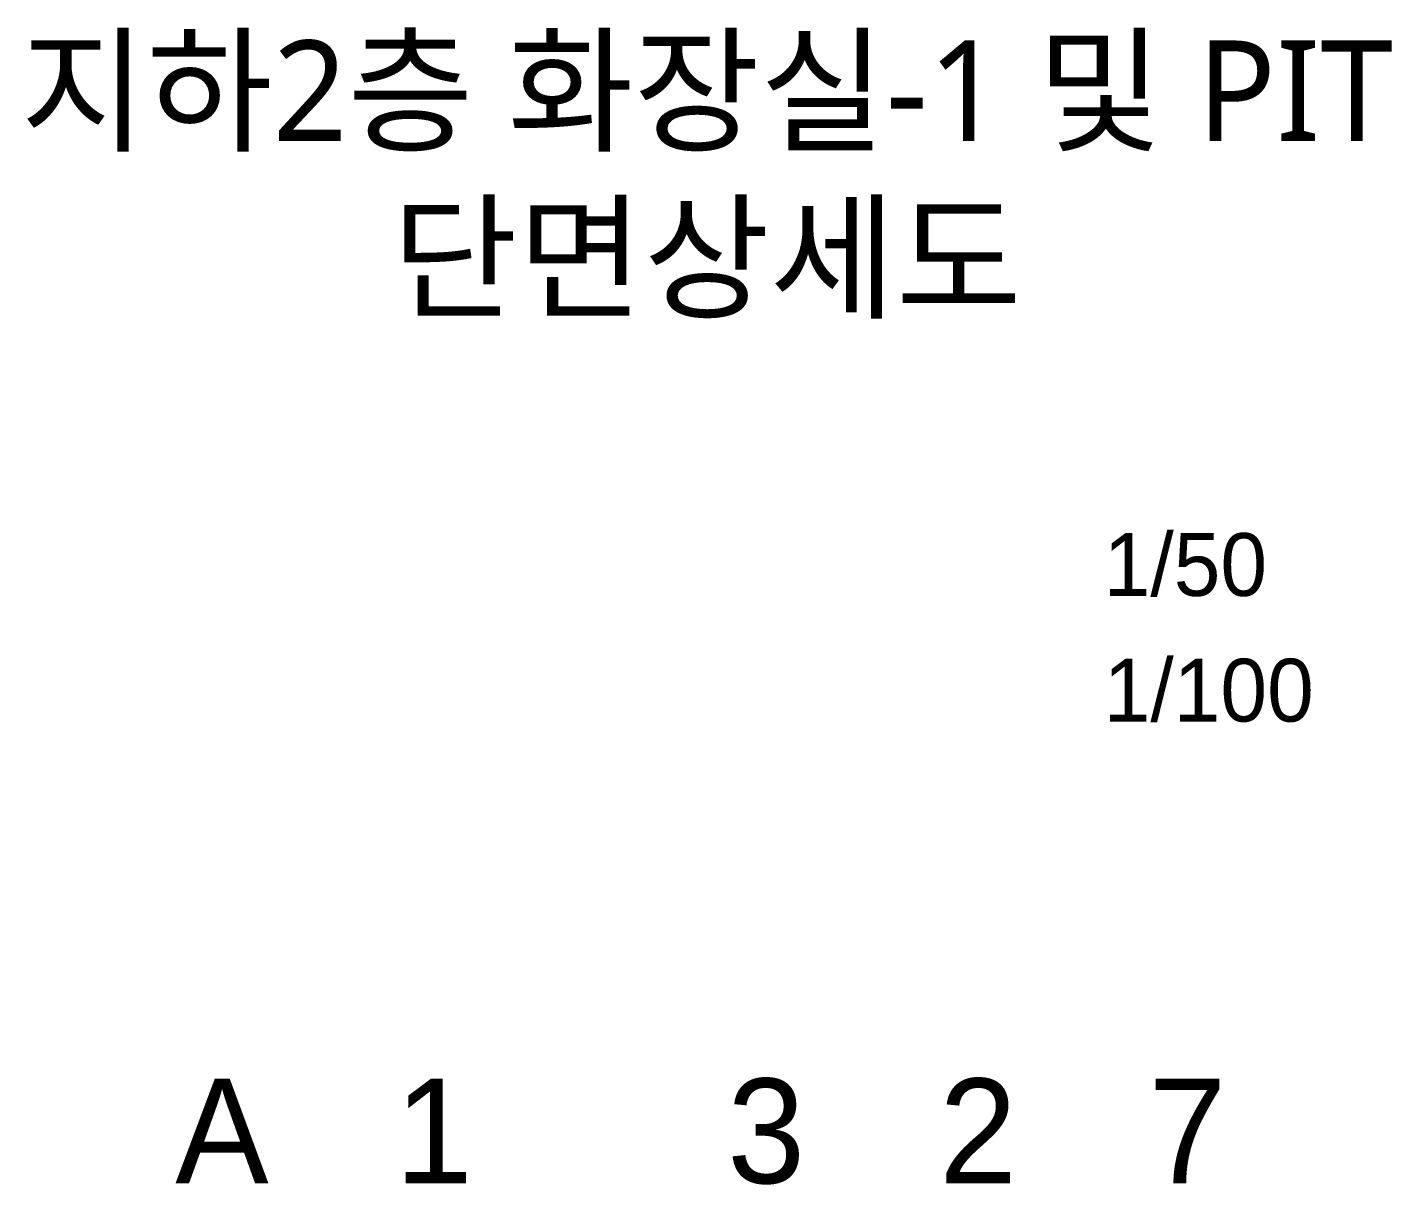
# Model space of a CAD drawing. Header units: millimetres. Extents: x 81033 to 452328, y -17390 to 42241.
# Drawn here: x 448768 to 452027, y 15330 to 18094 of the extents above; entities that cross this region are included whole.
import ezdxf
from ezdxf.enums import TextEntityAlignment as Align

# ---------------------------------------------------------------- set-up
doc = ezdxf.new("R2010")
doc.units = ezdxf.units.MM
doc.header["$LTSCALE"] = 100
doc.header["$MEASUREMENT"] = 0
doc.layers.add('TEXT-TITLE', color=6, linetype='CONTINUOUS')
doc.layers.add('TEXT-기입', color=6, linetype='CONTINUOUS')
doc.styles.add('CGS', font='cgse', dxfattribs={"bigfont": 'cgs'})
doc.styles.add('나눔바른고딕', font='NanumBarunGothic.ttf')

msp = doc.modelspace()

# ---------------------------------------------------------------- texts
at = {"layer": 'TEXT-TITLE', "style": '나눔바른고딕'}
for s, p in [('지하2층 화장실-1 및 PIT', (450390.9, 17942.8)), ('단면상세도', (450390.9, 17544.3))]:
    msp.add_text(s, height=240, dxfattribs=at).set_placement(p, align=Align.MIDDLE_CENTER)
at = {"layer": 'TEXT-기입', "style": 'CGS'}
for s, p in [('1/50', (451339, 16691.3)), ('1/100', (451339, 16391.3))]:
    msp.add_text(s, height=150, dxfattribs=at).set_placement(p, align=Align.BOTTOM_LEFT)
for s, p in [('A', (449232.7, 15458.9)), ('1', (449738.9, 15458.9)), ('3', (450532.7, 15458.9)), ('2', (451038.9, 15458.9)), ('7', (451538.9, 15458.9))]:
    msp.add_text(s, height=250, dxfattribs=at).set_placement(p, align=Align.MIDDLE_CENTER)

doc.saveas('drawing.dxf')
